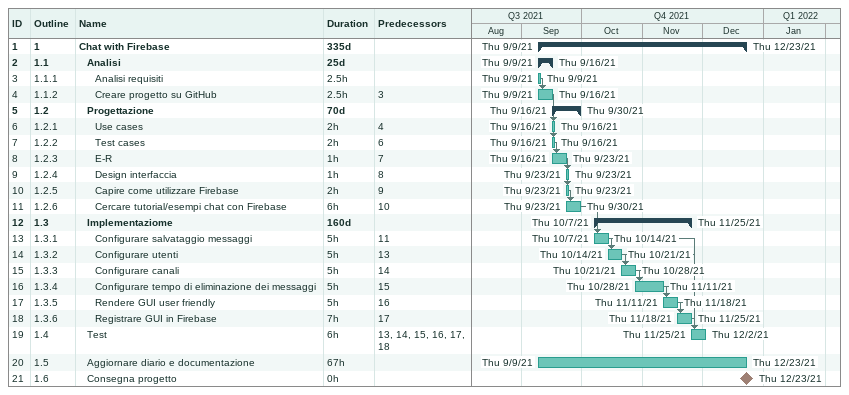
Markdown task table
| ID | WBS | Task | Duration | Start | Finish | Predecessors |
|---|---|---|---|---|---|---|
| 1 | 1 | **Chat with Firebase** | 335d | 2021-09-09 | 2021-12-23 |  |
| 2 | 1.1 | **Analisi** | 25d | 2021-09-09 | 2021-09-16 |  |
| 3 | 1.1.1 | Analisi requisiti | 2.5h | 2021-09-09 | 2021-09-09 |  |
| 4 | 1.1.2 | Creare progetto su GitHub | 2.5h | 2021-09-09 | 2021-09-16 | 3 |
| 5 | 1.2 | **Progettazione** | 70d | 2021-09-16 | 2021-09-30 |  |
| 6 | 1.2.1 | Use cases | 2h | 2021-09-16 | 2021-09-16 | 4 |
| 7 | 1.2.2 | Test cases | 2h | 2021-09-16 | 2021-09-16 | 6 |
| 8 | 1.2.3 | E-R | 1h | 2021-09-16 | 2021-09-23 | 7 |
| 9 | 1.2.4 | Design interfaccia | 1h | 2021-09-23 | 2021-09-23 | 8 |
| 10 | 1.2.5 | Capire come utilizzare Firebase | 2h | 2021-09-23 | 2021-09-23 | 9 |
| 11 | 1.2.6 | Cercare tutorial/esempi chat con Firebase | 6h | 2021-09-23 | 2021-09-30 | 10 |
| 12 | 1.3 | **Implementaziome** | 160d | 2021-10-07 | 2021-11-25 |  |
| 13 | 1.3.1 | Configurare salvataggio messaggi | 5h | 2021-10-07 | 2021-10-14 | 11 |
| 14 | 1.3.2 | Configurare utenti | 5h | 2021-10-14 | 2021-10-21 | 13 |
| 15 | 1.3.3 | Configurare canali | 5h | 2021-10-21 | 2021-10-28 | 14 |
| 16 | 1.3.4 | Configurare tempo di eliminazione dei messaggi | 5h | 2021-10-28 | 2021-11-11 | 15 |
| 17 | 1.3.5 | Rendere GUI user friendly | 5h | 2021-11-11 | 2021-11-18 | 16 |
| 18 | 1.3.6 | Registrare GUI in Firebase | 7h | 2021-11-18 | 2021-11-25 | 17 |
| 19 | 1.4 | Test | 6h | 2021-11-25 | 2021-12-02 | 13, 14, 15, 16, 17, 18 |
| 20 | 1.5 | Aggiornare diario e documentazione | 67h | 2021-09-09 | 2021-12-23 |  |
| 21 | 1.6 | Consegna progetto | 0h | 2021-12-23 | 2021-12-23 |  |
